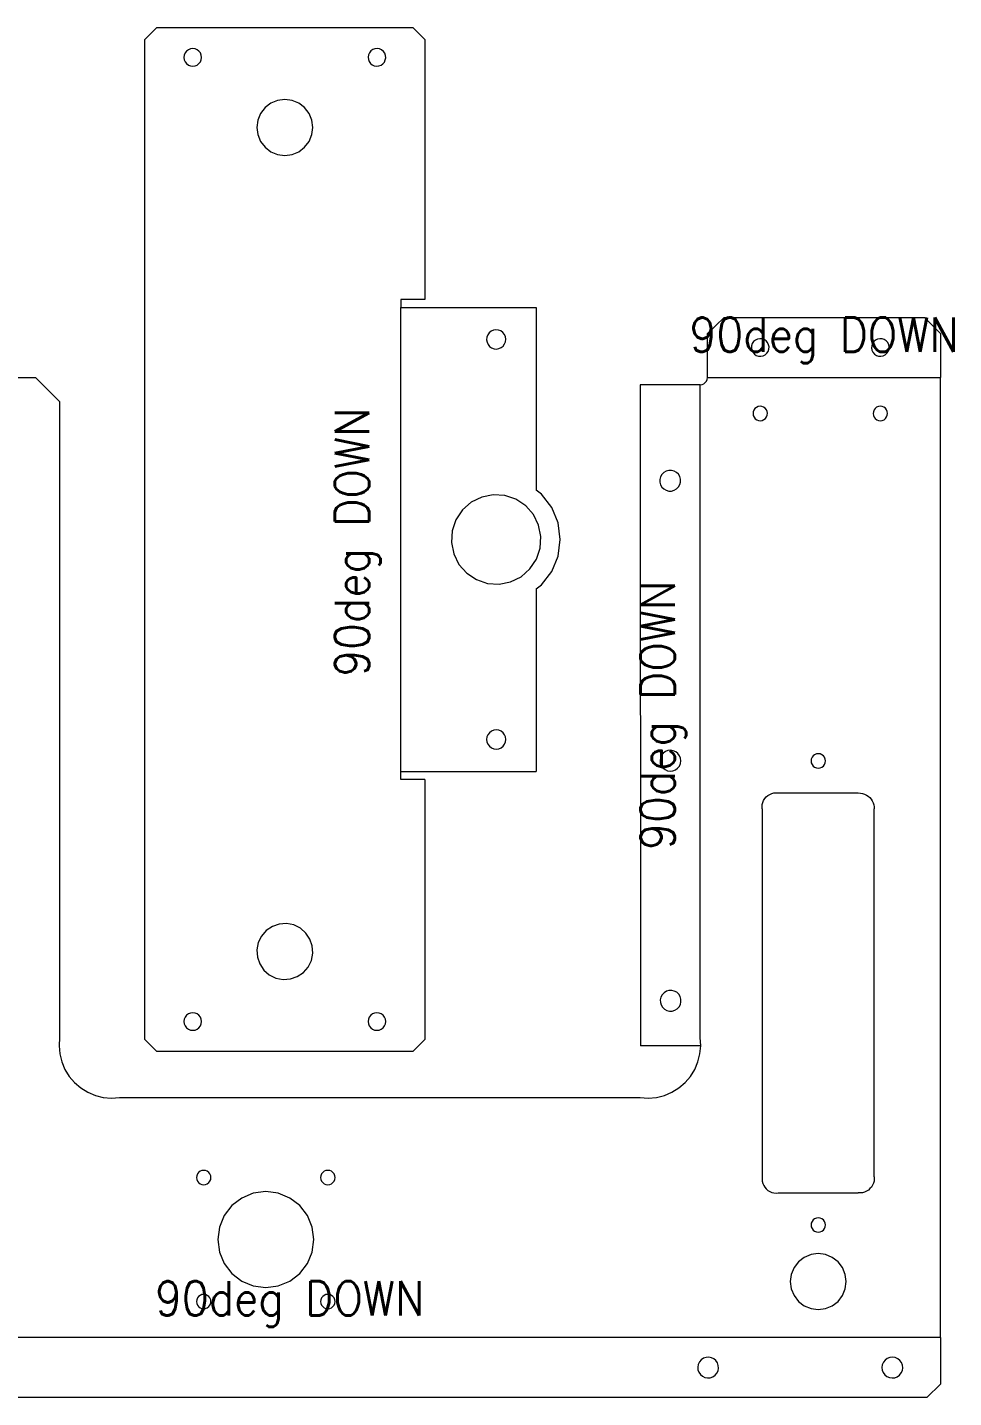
# Model space of a CAD drawing. Extents: x -503 to 536, y -315 to 202.
# Drawn here: x 305 to 536.3, y -280 to 62.5 of the extents above; entities that cross this region are included whole.
import ezdxf

# ---------------------------------------------------------------- set-up
doc = ezdxf.new("R2010")
doc.units = 0
doc.layers.get('0').update_dxf_attribs({"linetype": 'CONTINUOUS', "lineweight": 25, "true_color": 0xffffff})
doc.layers.add('Layer0', color=7, linetype='BYLAYER', lineweight=5)
doc.styles.add('textstyle11', font='')
doc.styles.add('textstyle3', font='')
doc.styles.add('textstyle4', font='')
doc.styles.add('textstyle7', font='')
doc.styles.get('textstyle11').set_extended_font_data('Standard')
doc.styles.get('textstyle3').set_extended_font_data('Standard')
doc.styles.get('textstyle4').set_extended_font_data('Standard')
doc.styles.get('textstyle7').set_extended_font_data('Standard')

msp = doc.modelspace()

# ---------------------------------------------------------------- linework, layer by layer
at = {"layer": 'Layer0'}
for p, q in [((337.26, 62.51), (334.26, 59.51)), ((337.26, 62.51), (401.26, 62.51)), ((401.26, 62.51), (404.26, 59.51)), ((334.26, -190.49), (334.26, 59.51)), ((404.26, 59.51), (404.26, -5.49)), ((344.14, 55.58), (344.06, 55.01)), ((344.06, 55.01), (344.14, 54.44)), ((344.36, 56.11), (344.14, 55.58)), ((344.71, 56.56), (344.36, 56.11)), ((345.16, 56.91), (344.71, 56.56)), ((345.69, 57.13), (345.16, 56.91)), ((346.26, 57.21), (345.69, 57.13)), ((346.83, 57.13), (346.26, 57.21)), ((347.36, 56.91), (346.83, 57.13)), ((347.82, 56.56), (347.36, 56.91)), ((348.17, 56.11), (347.82, 56.56)), ((348.39, 55.58), (348.17, 56.11)), ((348.46, 55.01), (348.39, 55.58)), ((348.39, 54.44), (348.46, 55.01)), ((390.16, 55.66), (390.06, 55.09)), ((390.06, 55.09), (390.12, 54.52)), ((390.4, 56.18), (390.16, 55.66)), ((390.76, 56.62), (390.4, 56.18)), ((391.23, 56.95), (390.76, 56.62)), ((391.77, 57.15), (391.23, 56.95)), ((392.34, 57.21), (391.77, 57.15)), ((392.91, 57.11), (392.34, 57.21)), ((393.43, 56.87), (392.91, 57.11)), ((393.87, 56.5), (393.43, 56.87)), ((394.21, 56.04), (393.87, 56.5)), ((394.41, 55.5), (394.21, 56.04)), ((394.36, 54.36), (394.46, 54.93)), ((394.46, 54.93), (394.41, 55.5)), ((344.14, 54.44), (344.36, 53.91)), ((344.36, 53.91), (344.71, 53.45)), ((344.71, 53.45), (345.16, 53.1)), ((345.16, 53.1), (345.69, 52.88)), ((345.69, 52.88), (346.26, 52.81)), ((346.26, 52.81), (346.83, 52.88)), ((346.83, 52.88), (347.36, 53.1)), ((347.36, 53.1), (347.82, 53.45)), ((347.82, 53.45), (348.17, 53.91)), ((348.17, 53.91), (348.39, 54.44)), ((390.12, 54.52), (390.32, 53.98)), ((390.32, 53.98), (390.65, 53.51)), ((390.65, 53.51), (391.09, 53.14)), ((391.09, 53.14), (391.61, 52.9)), ((391.61, 52.9), (392.18, 52.81)), ((392.18, 52.81), (392.75, 52.86)), ((392.75, 52.86), (393.29, 53.06)), ((393.29, 53.06), (393.76, 53.39)), ((393.76, 53.39), (394.12, 53.84)), ((394.12, 53.84), (394.36, 54.36)), ((364.31, 42.46), (363.2, 41.01)), ((365.76, 43.57), (364.31, 42.46)), ((367.45, 44.27), (365.76, 43.57)), ((369.26, 44.51), (367.45, 44.27)), ((371.07, 44.27), (369.26, 44.51)), ((372.76, 43.57), (371.07, 44.27)), ((374.21, 42.46), (372.76, 43.57)), ((375.32, 41.01), (374.21, 42.46)), ((362.5, 39.32), (362.26, 37.51)), ((363.2, 41.01), (362.5, 39.32)), ((376.02, 39.32), (375.32, 41.01)), ((376.26, 37.51), (376.02, 39.32)), ((362.26, 37.51), (362.5, 35.7)), ((362.5, 35.7), (363.2, 34.01)), ((375.32, 34.01), (376.02, 35.7)), ((376.02, 35.7), (376.26, 37.51)), ((363.2, 34.01), (364.31, 32.56)), ((364.31, 32.56), (365.76, 31.44)), ((365.76, 31.44), (367.45, 30.75)), ((371.07, 30.75), (372.76, 31.44)), ((372.76, 31.44), (374.21, 32.56)), ((374.21, 32.56), (375.32, 34.01)), ((367.45, 30.75), (369.26, 30.51)), ((369.26, 30.51), (371.07, 30.75)), ((398.26, -5.49), (398.26, -7.49)), ((404.26, -5.49), (398.26, -5.49)), ((398.26, -7.49), (432.06, -7.49)), ((432.06, -7.49), (432.06, -53.17)), ((479, -10), (474.8, -14)), ((479, -10), (529, -10)), ((529, -10), (533, -14)), ((420.8, -13.45), (420.31, -13.85)), ((421.37, -13.19), (420.8, -13.45)), ((421.99, -13.09), (421.37, -13.19)), ((422.61, -13.16), (421.99, -13.09)), ((423.2, -13.38), (422.61, -13.16)), ((423.71, -13.75), (423.2, -13.38)), ((419.73, -14.94), (419.66, -15.56)), ((419.66, -15.56), (419.76, -16.18)), ((419.95, -14.35), (419.73, -14.94)), ((419.76, -16.18), (420.02, -16.75)), ((420.31, -13.85), (419.95, -14.35)), ((420.02, -16.75), (420.41, -17.24)), ((424.1, -14.23), (423.71, -13.75)), ((423.81, -17.14), (424.17, -16.63)), ((424.36, -14.8), (424.1, -14.23)), ((424.17, -16.63), (424.4, -16.05)), ((424.46, -15.42), (424.36, -14.8)), ((424.4, -16.05), (424.46, -15.42)), ((474.8, -25), (474.8, -14)), ((485.84, -17.06), (485.8, -17.63)), ((486.03, -16.52), (485.84, -17.06)), ((486.35, -16.04), (486.03, -16.52)), ((486.79, -15.66), (486.35, -16.04)), ((487.3, -15.41), (486.79, -15.66)), ((487.87, -15.3), (487.3, -15.41)), ((488.44, -15.34), (487.87, -15.3)), ((488.98, -15.53), (488.44, -15.34)), ((489.46, -15.85), (488.98, -15.53)), ((489.84, -16.29), (489.46, -15.85)), ((490.09, -16.8), (489.84, -16.29)), ((490.2, -17.37), (490.09, -16.8)), ((515.84, -17.06), (515.8, -17.63)), ((516.03, -16.52), (515.84, -17.06)), ((516.35, -16.04), (516.03, -16.52)), ((516.79, -15.66), (516.35, -16.04)), ((517.3, -15.41), (516.79, -15.66)), ((517.87, -15.3), (517.3, -15.41)), ((518.44, -15.34), (517.87, -15.3)), ((518.98, -15.53), (518.44, -15.34)), ((519.46, -15.85), (518.98, -15.53)), ((519.84, -16.29), (519.46, -15.85)), ((520.09, -16.8), (519.84, -16.29)), ((520.2, -17.37), (520.09, -16.8)), ((533, -14), (533, -25)), ((420.41, -17.24), (420.92, -17.61)), ((420.92, -17.61), (421.51, -17.83)), ((421.51, -17.83), (422.13, -17.89)), ((422.13, -17.89), (422.75, -17.79)), ((422.75, -17.79), (423.32, -17.53)), ((423.32, -17.53), (423.81, -17.14)), ((485.8, -17.63), (485.91, -18.2)), ((485.91, -18.2), (486.16, -18.71)), ((486.16, -18.71), (486.54, -19.15)), ((486.54, -19.15), (487.02, -19.47)), ((487.02, -19.47), (487.56, -19.66)), ((487.56, -19.66), (488.13, -19.7)), ((488.13, -19.7), (488.7, -19.59)), ((488.7, -19.59), (489.21, -19.34)), ((489.21, -19.34), (489.65, -18.96)), ((489.65, -18.96), (489.97, -18.48)), ((489.97, -18.48), (490.16, -17.94)), ((490.16, -17.94), (490.2, -17.37)), ((515.8, -17.63), (515.91, -18.2)), ((515.91, -18.2), (516.16, -18.71)), ((516.16, -18.71), (516.54, -19.15)), ((516.54, -19.15), (517.02, -19.47)), ((517.02, -19.47), (517.56, -19.66)), ((517.56, -19.66), (518.13, -19.7)), ((518.13, -19.7), (518.7, -19.59)), ((518.7, -19.59), (519.21, -19.34)), ((519.21, -19.34), (519.65, -18.96)), ((519.65, -18.96), (519.97, -18.48)), ((519.97, -18.48), (520.16, -17.94)), ((520.16, -17.94), (520.2, -17.37)), ((284.8, -25), (307, -25)), ((307, -25), (313, -31)), ((458, -26.8), (458.13, -192.04)), ((473, -26.8), (458, -26.8)), ((473, -26.8), (473.47, -26.74)), ((473, -31), (473, -26.8)), ((473.47, -26.74), (473.9, -26.56)), ((473.9, -26.56), (474.27, -26.27)), ((474.27, -26.27), (474.56, -25.9)), ((474.56, -25.9), (474.74, -25.47)), ((474.74, -25.47), (474.8, -25)), ((533, -265), (533, -25)), ((313, -31), (313, -190)), ((486.25, -33.58), (486.2, -34.05)), ((486.2, -34.05), (486.27, -34.51)), ((486.42, -33.14), (486.25, -33.58)), ((486.69, -32.76), (486.42, -33.14)), ((487.06, -32.47), (486.69, -32.76)), ((487.49, -32.27), (487.06, -32.47)), ((487.95, -32.2), (487.49, -32.27)), ((488.42, -32.25), (487.95, -32.2)), ((488.86, -32.42), (488.42, -32.25)), ((489.24, -32.69), (488.86, -32.42)), ((489.53, -33.06), (489.24, -32.69)), ((489.73, -33.49), (489.53, -33.06)), ((489.8, -33.95), (489.73, -33.49)), ((489.75, -34.42), (489.8, -33.95)), ((516.26, -33.56), (516.2, -34.02)), ((516.2, -34.02), (516.27, -34.49)), ((516.43, -33.12), (516.26, -33.56)), ((516.71, -32.74), (516.43, -33.12)), ((517.08, -32.45), (516.71, -32.74)), ((517.51, -32.27), (517.08, -32.45)), ((517.98, -32.2), (517.51, -32.27)), ((518.44, -32.26), (517.98, -32.2)), ((518.88, -32.43), (518.44, -32.26)), ((519.26, -32.71), (518.88, -32.43)), ((519.55, -33.08), (519.26, -32.71)), ((519.73, -33.51), (519.55, -33.08)), ((519.8, -33.98), (519.73, -33.51)), ((519.74, -34.44), (519.8, -33.98)), ((486.27, -34.51), (486.47, -34.94)), ((486.47, -34.94), (486.76, -35.31)), ((486.76, -35.31), (487.14, -35.58)), ((487.14, -35.58), (487.58, -35.75)), ((487.58, -35.75), (488.05, -35.8)), ((488.05, -35.8), (488.51, -35.73)), ((488.51, -35.73), (488.94, -35.53)), ((488.94, -35.53), (489.31, -35.24)), ((489.31, -35.24), (489.58, -34.86)), ((489.58, -34.86), (489.75, -34.42)), ((516.27, -34.49), (516.45, -34.92)), ((516.45, -34.92), (516.74, -35.29)), ((516.74, -35.29), (517.12, -35.57)), ((517.12, -35.57), (517.56, -35.74)), ((517.56, -35.74), (518.02, -35.8)), ((518.02, -35.8), (518.49, -35.73)), ((518.49, -35.73), (518.92, -35.55)), ((518.92, -35.55), (519.29, -35.26)), ((519.29, -35.26), (519.57, -34.88)), ((519.57, -34.88), (519.74, -34.44)), ((463.11, -49.82), (462.94, -50.47)), ((462.94, -50.47), (462.94, -51.15)), ((462.94, -51.15), (463.12, -51.81)), ((463.45, -49.23), (463.11, -49.82)), ((463.93, -48.74), (463.45, -49.23)), ((464.51, -48.4), (463.93, -48.74)), ((465.17, -48.22), (464.51, -48.4)), ((465.85, -48.22), (465.17, -48.22)), ((466.5, -48.39), (465.85, -48.22)), ((467.09, -48.73), (466.5, -48.39)), ((467.57, -49.21), (467.09, -48.73)), ((467.92, -49.79), (467.57, -49.21)), ((468.1, -50.45), (467.92, -49.79)), ((467.93, -51.78), (468.1, -51.13)), ((468.1, -51.13), (468.1, -50.45)), ((421.31, -54.32), (418.45, -54.89)), ((424.23, -54.51), (421.31, -54.32)), ((427, -55.44), (424.23, -54.51)), ((433.37, -54.18), (432.06, -53.17)), ((435.92, -57.49), (433.37, -54.18)), ((463.12, -51.81), (463.46, -52.39)), ((463.46, -52.39), (463.95, -52.87)), ((463.95, -52.87), (464.54, -53.21)), ((464.54, -53.21), (465.19, -53.38)), ((465.19, -53.38), (465.87, -53.38)), ((465.87, -53.38), (466.53, -53.2)), ((466.53, -53.2), (467.11, -52.86)), ((467.11, -52.86), (467.59, -52.37)), ((467.59, -52.37), (467.93, -51.78)), ((413.63, -58.12), (412.01, -60.55)), ((415.83, -56.19), (413.63, -58.12)), ((418.45, -54.89), (415.83, -56.19)), ((429.44, -57.06), (427, -55.44)), ((431.37, -59.26), (429.44, -57.06)), ((437.52, -61.35), (435.92, -57.49)), ((412.01, -60.55), (411.07, -63.32)), ((432.66, -61.88), (431.37, -59.26)), ((438.06, -65.49), (437.52, -61.35)), ((411.07, -63.32), (410.89, -66.24)), ((433.24, -64.75), (432.66, -61.88)), ((433.05, -67.66), (433.24, -64.75)), ((410.89, -66.24), (411.46, -69.11)), ((432.11, -70.43), (433.05, -67.66)), ((437.52, -69.63), (438.06, -65.49)), ((411.46, -69.11), (412.76, -71.73)), ((412.76, -71.73), (414.69, -73.92)), ((430.49, -72.87), (432.11, -70.43)), ((435.92, -73.49), (437.52, -69.63)), ((414.69, -73.92), (417.12, -75.54)), ((425.67, -76.09), (428.29, -74.8)), ((428.29, -74.8), (430.49, -72.87)), ((433.37, -76.81), (435.92, -73.49)), ((417.12, -75.54), (419.89, -76.48)), ((419.89, -76.48), (422.81, -76.67)), ((422.81, -76.67), (425.67, -76.09)), ((432.06, -77.81), (433.37, -76.81)), ((432.06, -77.81), (432.06, -123.49)), ((419.74, -114.87), (419.66, -115.49)), ((419.66, -115.49), (419.74, -116.11)), ((419.98, -114.29), (419.74, -114.87)), ((419.74, -116.11), (419.98, -116.69)), ((420.36, -113.8), (419.98, -114.29)), ((420.86, -113.41), (420.36, -113.8)), ((421.44, -113.17), (420.86, -113.41)), ((422.06, -113.09), (421.44, -113.17)), ((422.68, -113.17), (422.06, -113.09)), ((423.26, -113.41), (422.68, -113.17)), ((423.76, -113.8), (423.26, -113.41)), ((424.14, -114.29), (423.76, -113.8)), ((424.38, -114.87), (424.14, -114.29)), ((424.14, -116.69), (424.38, -116.11)), ((424.46, -115.49), (424.38, -114.87)), ((424.38, -116.11), (424.46, -115.49)), ((419.98, -116.69), (420.36, -117.19)), ((420.36, -117.19), (420.86, -117.57)), ((420.86, -117.57), (421.44, -117.81)), ((421.44, -117.81), (422.06, -117.89)), ((422.06, -117.89), (422.68, -117.81)), ((422.68, -117.81), (423.26, -117.57)), ((423.26, -117.57), (423.76, -117.19)), ((423.76, -117.19), (424.14, -116.69)), ((463.35, -119.45), (463.08, -120.07)), ((463.78, -118.92), (463.35, -119.45)), ((464.33, -118.52), (463.78, -118.92)), ((464.96, -118.27), (464.33, -118.52)), ((465.63, -118.2), (464.96, -118.27)), ((466.3, -118.3), (465.63, -118.2)), ((466.93, -118.58), (466.3, -118.3)), ((467.45, -119), (466.93, -118.58)), ((467.86, -119.55), (467.45, -119)), ((468.1, -120.18), (467.86, -119.55)), ((501.23, -119.58), (500.94, -119.95)), ((501.6, -119.29), (501.23, -119.58)), ((502.03, -119.11), (501.6, -119.29)), ((502.5, -119.05), (502.03, -119.11)), ((502.97, -119.11), (502.5, -119.05)), ((503.4, -119.29), (502.97, -119.11)), ((503.77, -119.58), (503.4, -119.29)), ((504.06, -119.95), (503.77, -119.58)), ((463.08, -120.07), (462.98, -120.74)), ((462.98, -120.74), (463.05, -121.42)), ((463.05, -121.42), (463.29, -122.05)), ((463.29, -122.05), (463.7, -122.6)), ((463.7, -122.6), (464.22, -123.02)), ((464.22, -123.02), (464.85, -123.3)), ((464.85, -123.3), (465.52, -123.4)), ((466.19, -123.33), (466.82, -123.08)), ((466.82, -123.08), (467.37, -122.68)), ((467.37, -122.68), (467.8, -122.15)), ((467.8, -122.15), (468.07, -121.53)), ((468.07, -121.53), (468.17, -120.86)), ((468.17, -120.86), (468.1, -120.18)), ((500.76, -120.39), (500.7, -120.85)), ((500.7, -120.85), (500.76, -121.32)), ((500.94, -119.95), (500.76, -120.39)), ((500.76, -121.32), (500.94, -121.75)), ((500.94, -121.75), (501.23, -122.12)), ((501.23, -122.12), (501.6, -122.41)), ((501.6, -122.41), (502.03, -122.59)), ((502.03, -122.59), (502.5, -122.65)), ((502.5, -122.65), (502.97, -122.59)), ((502.97, -122.59), (503.4, -122.41)), ((503.4, -122.41), (503.77, -122.12)), ((503.77, -122.12), (504.06, -121.75)), ((504.24, -120.39), (504.06, -119.95)), ((504.06, -121.75), (504.24, -121.32)), ((504.3, -120.85), (504.24, -120.39)), ((504.24, -121.32), (504.3, -120.85)), ((398.26, -123.49), (432.06, -123.49)), ((398.26, -125.49), (398.26, -123.49)), ((404.26, -125.49), (398.26, -125.49)), ((404.26, -125.49), (404.26, -190.49)), ((465.52, -123.4), (466.19, -123.33)), ((489.14, -130.27), (489.5, -129.85)), ((489.5, -129.85), (489.91, -129.5)), ((489.91, -129.5), (490.38, -129.21)), ((490.38, -129.21), (490.88, -129)), ((490.88, -129), (491.41, -128.86)), ((491.41, -128.86), (491.96, -128.82)), ((491.96, -128.82), (492.5, -128.85)), ((492.5, -128.85), (512.5, -128.85)), ((512.5, -128.85), (513.03, -128.88)), ((513.03, -128.88), (513.54, -128.97)), ((513.54, -128.97), (514.04, -129.14)), ((514.04, -129.14), (514.51, -129.37)), ((514.51, -129.37), (514.95, -129.66)), ((514.95, -129.66), (515.35, -130)), ((515.35, -130), (515.69, -130.4)), ((488.46, -132.31), (488.51, -131.76)), ((488.5, -132.85), (488.46, -132.31)), ((488.5, -132.85), (488.5, -224.85)), ((488.51, -131.76), (488.65, -131.23)), ((488.65, -131.23), (488.86, -130.73)), ((488.86, -130.73), (489.14, -130.27)), ((515.69, -130.4), (515.98, -130.84)), ((515.98, -130.84), (516.21, -131.31)), ((516.21, -131.31), (516.38, -131.81)), ((516.38, -131.81), (516.47, -132.33)), ((516.47, -132.33), (516.5, -132.85)), ((516.5, -224.85), (516.5, -132.85)), ((364.63, -163.24), (363.43, -164.62)), ((366.15, -162.22), (364.63, -163.24)), ((367.88, -161.63), (366.15, -162.22)), ((369.7, -161.51), (367.88, -161.63)), ((371.5, -161.86), (369.7, -161.51)), ((373.14, -162.66), (371.5, -161.86)), ((374.51, -163.87), (373.14, -162.66)), ((375.53, -165.38), (374.51, -163.87)), ((362.63, -166.26), (362.27, -168.05)), ((363.43, -164.62), (362.63, -166.26)), ((376.12, -167.11), (375.53, -165.38)), ((376.25, -168.94), (376.12, -167.11)), ((362.27, -168.05), (362.4, -169.87)), ((362.4, -169.87), (362.99, -171.6)), ((375.09, -172.37), (375.89, -170.73)), ((375.89, -170.73), (376.25, -168.94)), ((362.99, -171.6), (364.01, -173.12)), ((364.01, -173.12), (365.38, -174.32)), ((365.38, -174.32), (367.02, -175.13)), ((372.37, -174.76), (373.89, -173.75)), ((373.89, -173.75), (375.09, -172.37)), ((367.02, -175.13), (368.82, -175.48)), ((368.82, -175.48), (370.64, -175.36)), ((370.64, -175.36), (372.37, -174.76)), ((463.19, -179.87), (463.04, -180.53)), ((463.04, -180.53), (463.06, -181.21)), ((463.06, -181.21), (463.25, -181.86)), ((463.52, -179.28), (463.19, -179.87)), ((463.98, -178.78), (463.52, -179.28)), ((464.56, -178.43), (463.98, -178.78)), ((465.21, -178.23), (464.56, -178.43)), ((465.89, -178.21), (465.21, -178.23)), ((466.55, -178.37), (465.89, -178.21)), ((467.15, -178.69), (466.55, -178.37)), ((467.64, -179.16), (467.15, -178.69)), ((468, -179.74), (467.64, -179.16)), ((468.19, -180.39), (468, -179.74)), ((468.05, -181.73), (468.21, -181.07)), ((468.21, -181.07), (468.19, -180.39)), ((344.36, -184.89), (344.14, -185.42)), ((344.71, -184.44), (344.36, -184.89)), ((345.16, -184.09), (344.71, -184.44)), ((345.69, -183.87), (345.16, -184.09)), ((346.26, -183.79), (345.69, -183.87)), ((346.83, -183.87), (346.26, -183.79)), ((347.36, -184.09), (346.83, -183.87)), ((347.82, -184.44), (347.36, -184.09)), ((348.17, -184.89), (347.82, -184.44)), ((348.39, -185.42), (348.17, -184.89)), ((390.36, -184.89), (390.14, -185.42)), ((390.71, -184.44), (390.36, -184.89)), ((391.16, -184.09), (390.71, -184.44)), ((391.69, -183.87), (391.16, -184.09)), ((392.26, -183.79), (391.69, -183.87)), ((392.83, -183.87), (392.26, -183.79)), ((393.36, -184.09), (392.83, -183.87)), ((393.82, -184.44), (393.36, -184.09)), ((394.17, -184.89), (393.82, -184.44)), ((394.39, -185.42), (394.17, -184.89)), ((463.25, -181.86), (463.61, -182.44)), ((463.61, -182.44), (464.1, -182.91)), ((464.1, -182.91), (464.7, -183.23)), ((464.7, -183.23), (465.36, -183.39)), ((465.36, -183.39), (466.03, -183.37)), ((466.03, -183.37), (466.68, -183.17)), ((466.68, -183.17), (467.26, -182.82)), ((467.26, -182.82), (467.73, -182.32)), ((467.73, -182.32), (468.05, -181.73)), ((344.14, -185.42), (344.06, -185.99)), ((344.06, -185.99), (344.14, -186.56)), ((344.14, -186.56), (344.36, -187.09)), ((344.36, -187.09), (344.71, -187.55)), ((344.71, -187.55), (345.16, -187.9)), ((345.16, -187.9), (345.69, -188.12)), ((345.69, -188.12), (346.26, -188.19)), ((346.26, -188.19), (346.83, -188.12)), ((346.83, -188.12), (347.36, -187.9)), ((347.36, -187.9), (347.82, -187.55)), ((347.82, -187.55), (348.17, -187.09)), ((348.17, -187.09), (348.39, -186.56)), ((348.46, -185.99), (348.39, -185.42)), ((348.39, -186.56), (348.46, -185.99)), ((390.14, -185.42), (390.06, -185.99)), ((390.06, -185.99), (390.14, -186.56)), ((390.14, -186.56), (390.36, -187.09)), ((390.36, -187.09), (390.71, -187.55)), ((390.71, -187.55), (391.16, -187.9)), ((391.16, -187.9), (391.69, -188.12)), ((391.69, -188.12), (392.26, -188.19)), ((392.26, -188.19), (392.83, -188.12)), ((392.83, -188.12), (393.36, -187.9)), ((393.36, -187.9), (393.82, -187.55)), ((393.82, -187.55), (394.17, -187.09)), ((394.17, -187.09), (394.39, -186.56)), ((394.46, -185.99), (394.39, -185.42)), ((394.39, -186.56), (394.46, -185.99)), ((313, -190), (312.87, -192.04)), ((334.26, -190.49), (337.26, -193.49)), ((404.26, -190.49), (401.26, -193.49)), ((473.13, -192.04), (473, -190)), ((312.87, -192.04), (313.05, -194.08)), ((313.05, -194.08), (313.55, -196.07)), ((401.26, -193.49), (337.26, -193.49)), ((473.13, -192.04), (458.13, -192.04)), ((472.45, -196.07), (472.95, -194.08)), ((472.95, -194.08), (473.13, -192.04)), ((313.55, -196.07), (314.34, -197.95)), ((314.34, -197.95), (315.42, -199.7)), ((470.58, -199.7), (471.66, -197.95)), ((471.66, -197.95), (472.45, -196.07)), ((315.42, -199.7), (316.75, -201.25)), ((316.75, -201.25), (318.3, -202.58)), ((467.7, -202.58), (469.25, -201.25)), ((469.25, -201.25), (470.58, -199.7)), ((318.3, -202.58), (320.05, -203.66)), ((320.05, -203.66), (321.93, -204.45)), ((321.93, -204.45), (323.92, -204.95)), ((323.92, -204.95), (325.96, -205.13)), ((325.96, -205.13), (328, -205)), ((328, -205), (458, -205)), ((458, -205), (460.04, -205.13)), ((460.04, -205.13), (462.08, -204.95)), ((462.08, -204.95), (464.07, -204.45)), ((464.07, -204.45), (465.95, -203.66)), ((465.95, -203.66), (467.7, -202.58)), ((347.26, -224.53), (347.2, -225)), ((347.2, -225), (347.26, -225.47)), ((347.44, -224.1), (347.26, -224.53)), ((347.26, -225.47), (347.44, -225.9)), ((347.73, -223.73), (347.44, -224.1)), ((347.44, -225.9), (347.73, -226.27)), ((348.1, -223.44), (347.73, -223.73)), ((348.53, -223.26), (348.1, -223.44)), ((349, -223.2), (348.53, -223.26)), ((349.47, -223.26), (349, -223.2)), ((349.9, -223.44), (349.47, -223.26)), ((350.27, -223.73), (349.9, -223.44)), ((350.56, -224.1), (350.27, -223.73)), ((350.27, -226.27), (350.56, -225.9)), ((350.74, -224.53), (350.56, -224.1)), ((350.56, -225.9), (350.74, -225.47)), ((350.8, -225), (350.74, -224.53)), ((350.74, -225.47), (350.8, -225)), ((378.26, -224.53), (378.2, -225)), ((378.2, -225), (378.26, -225.47)), ((378.44, -224.1), (378.26, -224.53)), ((378.26, -225.47), (378.44, -225.9)), ((378.73, -223.73), (378.44, -224.1)), ((378.44, -225.9), (378.73, -226.27)), ((379.1, -223.44), (378.73, -223.73)), ((379.53, -223.26), (379.1, -223.44)), ((380, -223.2), (379.53, -223.26)), ((380.47, -223.26), (380, -223.2)), ((380.9, -223.44), (380.47, -223.26)), ((381.27, -223.73), (380.9, -223.44)), ((381.56, -224.1), (381.27, -223.73)), ((381.27, -226.27), (381.56, -225.9)), ((381.74, -224.53), (381.56, -224.1)), ((381.56, -225.9), (381.74, -225.47)), ((381.8, -225), (381.74, -224.53)), ((381.74, -225.47), (381.8, -225)), ((488.5, -224.85), (488.47, -225.39)), ((488.47, -225.39), (488.52, -225.94)), ((488.52, -225.94), (488.66, -226.46)), ((516.43, -225.92), (516.28, -226.43)), ((516.5, -225.39), (516.43, -225.92)), ((516.5, -224.85), (516.5, -225.39)), ((347.73, -226.27), (348.1, -226.56)), ((348.1, -226.56), (348.53, -226.74)), ((348.53, -226.74), (349, -226.8)), ((349, -226.8), (349.47, -226.74)), ((349.47, -226.74), (349.9, -226.56)), ((349.9, -226.56), (350.27, -226.27)), ((361.39, -228.91), (358.5, -230.11)), ((364.5, -228.5), (361.39, -228.91)), ((367.61, -228.91), (364.5, -228.5)), ((370.5, -230.11), (367.61, -228.91)), ((378.73, -226.27), (379.1, -226.56)), ((379.1, -226.56), (379.53, -226.74)), ((379.53, -226.74), (380, -226.8)), ((380, -226.8), (380.47, -226.74)), ((380.47, -226.74), (380.9, -226.56)), ((380.9, -226.56), (381.27, -226.27)), ((488.66, -226.46), (488.87, -226.97)), ((488.87, -226.97), (489.16, -227.43)), ((489.16, -227.43), (489.51, -227.84)), ((489.51, -227.84), (489.92, -228.2)), ((489.92, -228.2), (490.39, -228.48)), ((490.39, -228.48), (490.89, -228.7)), ((490.89, -228.7), (491.41, -228.83)), ((491.41, -228.83), (491.96, -228.88)), ((491.96, -228.88), (492.5, -228.85)), ((492.5, -228.85), (512.5, -228.85)), ((513.03, -228.85), (512.5, -228.85)), ((513.56, -228.78), (513.03, -228.85)), ((514.08, -228.63), (513.56, -228.78)), ((514.56, -228.41), (514.08, -228.63)), ((515.01, -228.12), (514.56, -228.41)), ((515.42, -227.77), (515.01, -228.12)), ((515.77, -227.37), (515.42, -227.77)), ((516.06, -226.92), (515.77, -227.37)), ((516.28, -226.43), (516.06, -226.92)), ((356.01, -232.01), (354.11, -234.5)), ((358.5, -230.11), (356.01, -232.01)), ((372.99, -232.01), (370.5, -230.11)), ((374.89, -234.5), (372.99, -232.01)), ((354.11, -234.5), (352.91, -237.39)), ((376.09, -237.39), (374.89, -234.5)), ((500.94, -235.95), (500.76, -236.39)), ((501.23, -235.58), (500.94, -235.95)), ((501.6, -235.29), (501.23, -235.58)), ((502.03, -235.11), (501.6, -235.29)), ((502.5, -235.05), (502.03, -235.11)), ((502.97, -235.11), (502.5, -235.05)), ((503.4, -235.29), (502.97, -235.11)), ((503.77, -235.58), (503.4, -235.29)), ((504.06, -235.95), (503.77, -235.58)), ((504.24, -236.39), (504.06, -235.95)), ((352.91, -237.39), (352.5, -240.5)), ((376.5, -240.5), (376.09, -237.39)), ((500.76, -236.39), (500.7, -236.85)), ((500.7, -236.85), (500.76, -237.32)), ((500.76, -237.32), (500.94, -237.75)), ((500.94, -237.75), (501.23, -238.12)), ((501.23, -238.12), (501.6, -238.41)), ((501.6, -238.41), (502.03, -238.59)), ((502.03, -238.59), (502.5, -238.65)), ((502.5, -238.65), (502.97, -238.59)), ((502.97, -238.59), (503.4, -238.41)), ((503.4, -238.41), (503.77, -238.12)), ((503.77, -238.12), (504.06, -237.75)), ((504.06, -237.75), (504.24, -237.32)), ((504.3, -236.85), (504.24, -236.39)), ((504.24, -237.32), (504.3, -236.85)), ((352.5, -240.5), (352.91, -243.61)), ((376.09, -243.61), (376.5, -240.5)), ((352.91, -243.61), (354.11, -246.5)), ((354.11, -246.5), (356.01, -248.99)), ((372.99, -248.99), (374.89, -246.5)), ((374.89, -246.5), (376.09, -243.61)), ((497.55, -246.05), (496.44, -247.5)), ((499, -244.94), (497.55, -246.05)), ((500.69, -244.24), (499, -244.94)), ((502.5, -244), (500.69, -244.24)), ((504.31, -244.24), (502.5, -244)), ((506, -244.94), (504.31, -244.24)), ((507.45, -246.05), (506, -244.94)), ((508.56, -247.5), (507.45, -246.05)), ((356.01, -248.99), (358.5, -250.89)), ((370.5, -250.89), (372.99, -248.99)), ((495.74, -249.19), (495.5, -251)), ((496.44, -247.5), (495.74, -249.19)), ((509.26, -249.19), (508.56, -247.5)), ((509.5, -251), (509.26, -249.19)), ((358.5, -250.89), (361.39, -252.09)), ((361.39, -252.09), (364.5, -252.5)), ((364.5, -252.5), (367.61, -252.09)), ((367.61, -252.09), (370.5, -250.89)), ((495.5, -251), (495.74, -252.81)), ((495.74, -252.81), (496.44, -254.5)), ((508.56, -254.5), (509.26, -252.81)), ((509.26, -252.81), (509.5, -251)), ((347.26, -255.53), (347.2, -256)), ((347.2, -256), (347.26, -256.47)), ((347.44, -255.1), (347.26, -255.53)), ((347.26, -256.47), (347.44, -256.9)), ((347.73, -254.73), (347.44, -255.1)), ((348.1, -254.44), (347.73, -254.73)), ((348.53, -254.26), (348.1, -254.44)), ((349, -254.2), (348.53, -254.26)), ((349.47, -254.26), (349, -254.2)), ((349.9, -254.44), (349.47, -254.26)), ((350.27, -254.73), (349.9, -254.44)), ((350.56, -255.1), (350.27, -254.73)), ((350.74, -255.53), (350.56, -255.1)), ((350.56, -256.9), (350.74, -256.47)), ((350.8, -256), (350.74, -255.53)), ((350.74, -256.47), (350.8, -256)), ((378.26, -255.53), (378.2, -256)), ((378.2, -256), (378.26, -256.47)), ((378.44, -255.1), (378.26, -255.53)), ((378.26, -256.47), (378.44, -256.9)), ((378.73, -254.73), (378.44, -255.1)), ((379.1, -254.44), (378.73, -254.73)), ((379.53, -254.26), (379.1, -254.44)), ((380, -254.2), (379.53, -254.26)), ((380.47, -254.26), (380, -254.2)), ((380.9, -254.44), (380.47, -254.26)), ((381.27, -254.73), (380.9, -254.44)), ((381.56, -255.1), (381.27, -254.73)), ((381.74, -255.53), (381.56, -255.1)), ((381.56, -256.9), (381.74, -256.47)), ((381.8, -256), (381.74, -255.53)), ((381.74, -256.47), (381.8, -256)), ((496.44, -254.5), (497.55, -255.95)), ((497.55, -255.95), (499, -257.06)), ((506, -257.06), (507.45, -255.95)), ((507.45, -255.95), (508.56, -254.5)), ((347.44, -256.9), (347.73, -257.27)), ((347.73, -257.27), (348.1, -257.56)), ((348.1, -257.56), (348.53, -257.74)), ((348.53, -257.74), (349, -257.8)), ((349, -257.8), (349.47, -257.74)), ((349.47, -257.74), (349.9, -257.56)), ((349.9, -257.56), (350.27, -257.27)), ((350.27, -257.27), (350.56, -256.9)), ((378.44, -256.9), (378.73, -257.27)), ((378.73, -257.27), (379.1, -257.56)), ((379.1, -257.56), (379.53, -257.74)), ((379.53, -257.74), (380, -257.8)), ((380, -257.8), (380.47, -257.74)), ((380.47, -257.74), (380.9, -257.56)), ((380.9, -257.56), (381.27, -257.27)), ((381.27, -257.27), (381.56, -256.9)), ((499, -257.06), (500.69, -257.76)), ((500.69, -257.76), (502.5, -258)), ((502.5, -258), (504.31, -257.76)), ((504.31, -257.76), (506, -257.06)), ((533, -265), (533, -276.66)), ((473.26, -270.57), (472.82, -271.08)), ((473.82, -270.18), (473.26, -270.57)), ((474.46, -269.96), (473.82, -270.18)), ((475.14, -269.9), (474.46, -269.96)), ((475.81, -270.03), (475.14, -269.9)), ((476.42, -270.32), (475.81, -270.03)), ((476.93, -270.76), (476.42, -270.32)), ((519.75, -270.22), (519.2, -270.62)), ((520.38, -269.97), (519.75, -270.22)), ((521.06, -269.9), (520.38, -269.97)), ((521.73, -270), (521.06, -269.9)), ((522.35, -270.28), (521.73, -270)), ((522.88, -270.7), (522.35, -270.28)), ((472.53, -271.69), (472.4, -272.36)), ((472.4, -272.36), (472.46, -273.04)), ((472.46, -273.04), (472.68, -273.68)), ((472.82, -271.08), (472.53, -271.69)), ((472.68, -273.68), (473.07, -274.24)), ((476.74, -274.43), (477.18, -273.92)), ((477.32, -271.32), (476.93, -270.76)), ((477.18, -273.92), (477.47, -273.31)), ((477.54, -271.96), (477.32, -271.32)), ((477.47, -273.31), (477.6, -272.64)), ((477.6, -272.64), (477.54, -271.96)), ((518.5, -271.77), (518.4, -272.44)), ((518.4, -272.44), (518.47, -273.12)), ((518.47, -273.12), (518.72, -273.75)), ((518.78, -271.15), (518.5, -271.77)), ((518.72, -273.75), (519.12, -274.3)), ((519.2, -270.62), (518.78, -271.15)), ((522.8, -274.38), (523.22, -273.85)), ((523.28, -271.25), (522.88, -270.7)), ((523.22, -273.85), (523.5, -273.23)), ((523.53, -271.88), (523.28, -271.25)), ((523.5, -273.23), (523.6, -272.56)), ((523.6, -272.56), (523.53, -271.88)), ((473.07, -274.24), (473.58, -274.68)), ((473.58, -274.68), (474.19, -274.97)), ((474.19, -274.97), (474.86, -275.1)), ((474.86, -275.1), (475.54, -275.04)), ((475.54, -275.04), (476.18, -274.82)), ((476.18, -274.82), (476.74, -274.43)), ((519.12, -274.3), (519.65, -274.72)), ((519.65, -274.72), (520.27, -275)), ((520.27, -275), (520.94, -275.1)), ((520.94, -275.1), (521.62, -275.03)), ((521.62, -275.03), (522.25, -274.78)), ((522.25, -274.78), (522.8, -274.38)), ((533, -276.66), (529.66, -280)), ((529.66, -280), (288.08, -280))]:
    msp.add_line(p, q, dxfattribs=at)
at = {"layer": 'Layer0', "color": 2, "true_color": 0xffff00}
for p, q in [((398.26, -123.49), (398.26, -7.49)), ((474.8, -25), (533, -25)), ((473, -190), (473, -31)), ((533, -265), (284.79, -265))]:
    msp.add_line(p, q, dxfattribs=at)

# ---------------------------------------------------------------- texts
at = {"char_height": 20, "attachment_point": 2}
for insert, style in [((504, -10), 'textstyle11'), ((370.5, -250.89), 'textstyle7')]:
    msp.add_mtext('\\H8.57143;90deg DOWN\\P\\P', dxfattribs=dict(at, insert=insert, style=style))
at = {"char_height": 20, "attachment_point": 2, "rotation": 90}
for insert, style in [((381.76, -66.15), 'textstyle4'), ((458.07, -109.42), 'textstyle3')]:
    msp.add_mtext('\\H8.57143;90deg DOWN\\P\\P', dxfattribs=dict(at, insert=insert, style=style))

doc.saveas('drawing.dxf')
